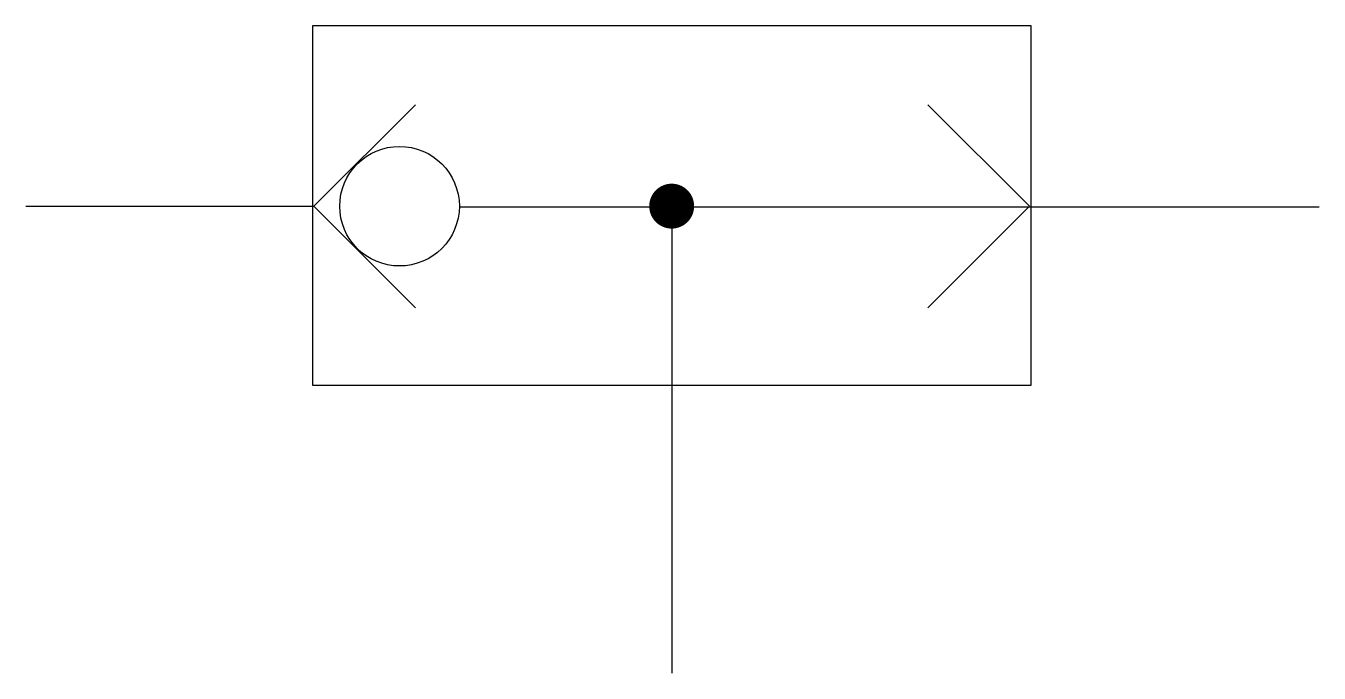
# Model space of a CAD drawing. Extents: x 602 to 638, y 28.4 to 46.4.
import ezdxf

# ---------------------------------------------------------------- set-up
doc = ezdxf.new("R2010")
doc.units = 0
doc.header["$LTSCALE"] = 5
doc.header["$MEASUREMENT"] = 0
doc.layers.add('11', color=1, linetype='CONTINUOUS')
doc.layers.add('12', color=2, linetype='CONTINUOUS')

msp = doc.modelspace()

# ---------------------------------------------------------------- linework, layer by layer
at = {"layer": '11'}
for p, q in [((610.026, 46.398), (610.026, 36.398)), ((630.026, 46.398), (610.026, 46.398)), ((630.026, 36.398), (630.026, 46.398)), ((612.894, 44.202), (610.066, 41.374)), ((627.151, 44.202), (629.98, 41.374)), ((610.069, 41.373), (602.045, 41.373)), ((610.066, 41.374), (612.894, 38.545)), ((614.113, 41.361), (638.045, 41.361)), ((620.023, 41.379), (620.023, 28.379)), ((629.98, 41.374), (627.151, 38.545)), ((610.026, 36.398), (630.026, 36.398))]:
    msp.add_line(p, q, dxfattribs=at)
msp.add_circle((612.447, 41.378), 1.665, dxfattribs=at)
at = {"layer": '12', "const_width": 0.625}
msp.add_lwpolyline([(619.71, 41.379, 1), (620.335, 41.379, 1)], format="xyb", close=True, dxfattribs=at)

doc.saveas('drawing.dxf')
